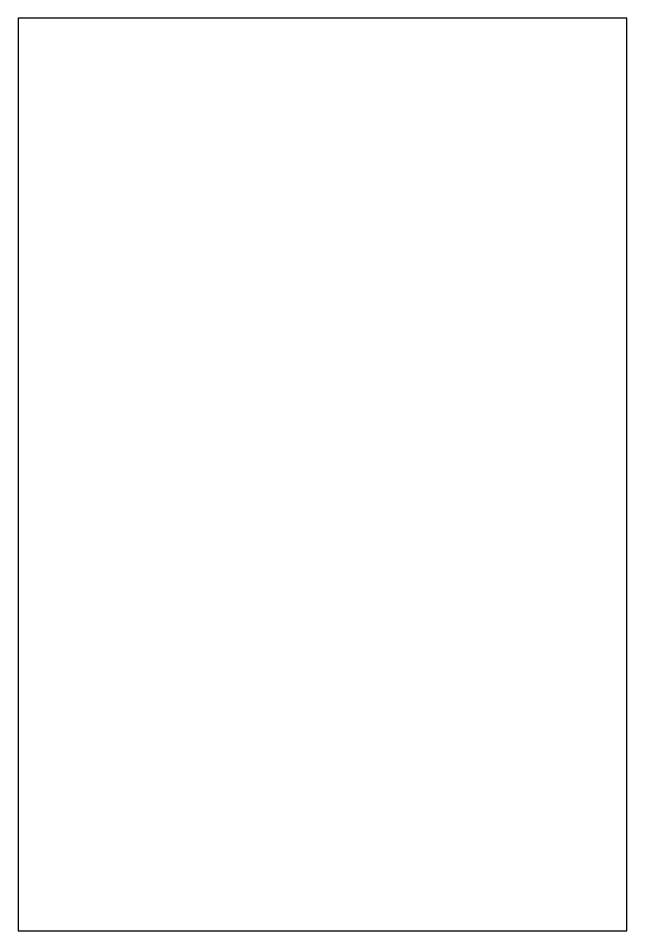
# Model space of a CAD drawing. Header units: millimetres. Extents: x -12 to -2, y -15 to 0.
import ezdxf

# ---------------------------------------------------------------- set-up
doc = ezdxf.new("R2010")
doc.units = ezdxf.units.MM
doc.layers.get('0').update_dxf_attribs({"linetype": 'CONTINUOUS'})

msp = doc.modelspace()

# ---------------------------------------------------------------- linework, layer by layer
msp.add_lwpolyline([(-2, -15), (-2, 0), (-12, 0), (-12, -15)], close=True)

doc.saveas('drawing.dxf')
